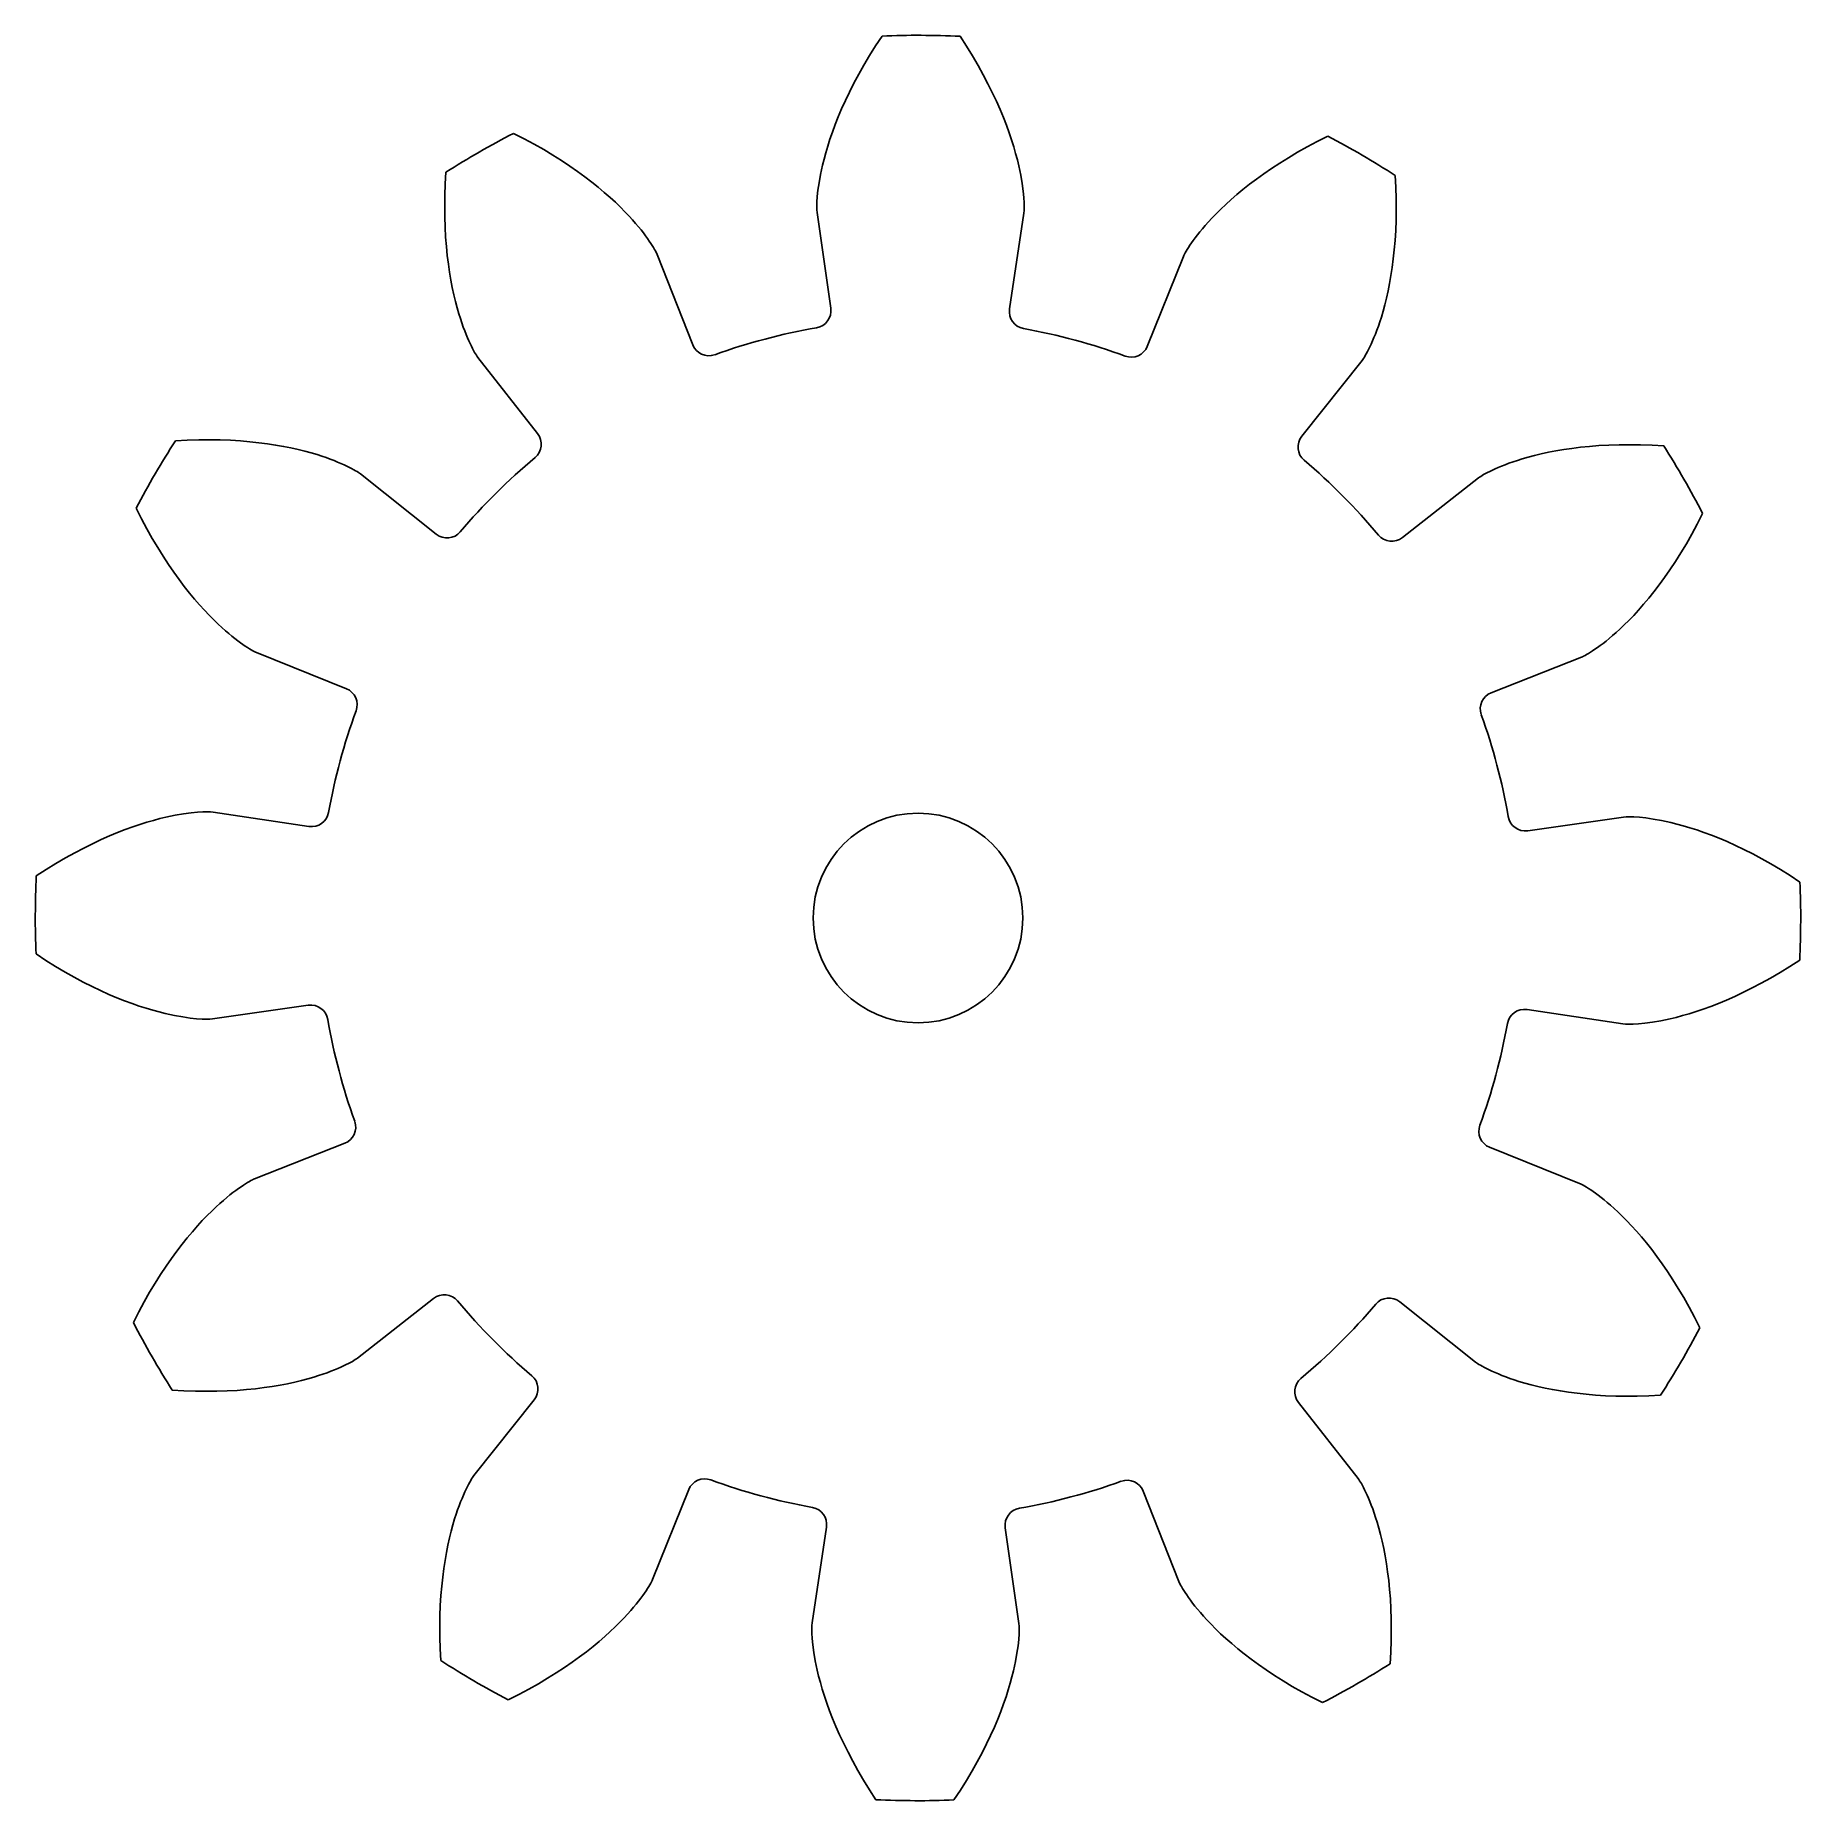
# Model space of a CAD drawing. Header units: millimetres. Extents: x -20.4 to 20.4, y -20.4 to 20.4.
import ezdxf

# ---------------------------------------------------------------- set-up
doc = ezdxf.new("R2010")
doc.units = ezdxf.units.MM
doc.layers.get('0').update_dxf_attribs({"linetype": 'CONTINUOUS'})

msp = doc.modelspace()

# ---------------------------------------------------------------- linework, layer by layer
for p, q in [((-2.336, 16.325), (-2.019, 14.105)), ((2.117, 14.091), (2.45, 16.308)), ((-5.212, 13.261), (-6.032, 15.349)), ((6.139, 15.306), (5.304, 13.225)), ((-10.186, 12.97), (-8.801, 11.206)), ((8.879, 11.144), (10.276, 12.898)), ((-11.144, 8.879), (-12.898, 10.276)), ((12.97, 10.186), (11.206, 8.801)), ((-15.306, 6.139), (-13.225, 5.304)), ((13.261, 5.212), (15.349, 6.032)), ((-14.091, 2.117), (-16.308, 2.45)), ((16.325, 2.336), (14.105, 2.019)), ((-16.325, -2.336), (-14.105, -2.019)), ((14.091, -2.117), (16.308, -2.45)), ((-13.261, -5.212), (-15.349, -6.032)), ((15.306, -6.139), (13.225, -5.304)), ((-12.97, -10.186), (-11.206, -8.801)), ((11.144, -8.879), (12.898, -10.276)), ((-8.879, -11.144), (-10.276, -12.898)), ((10.186, -12.97), (8.801, -11.206)), ((-6.139, -15.306), (-5.304, -13.225)), ((5.212, -13.261), (6.032, -15.349)), ((-2.117, -14.091), (-2.45, -16.308)), ((2.336, -16.325), (2.019, -14.105))]:
    msp.add_line(p, q)
msp.add_circle((0, 0), 2.425)
for centre, radius, start, end in [((0, 0), 20.421, 87.2652, 92.3348), ((0, 0), 20.421, 117.2652, 122.3348), ((0, 0), 20.421, 57.2652, 62.3348), ((-2.415, 14.048), 0.4, -80.2472, 8.1448), ((2.513, 14.031), 0.4, 171.4552, 259.8472), ((0, 0), 13.854, 99.7528, 109.8472), ((0, 0), 13.854, 69.7528, 79.8472), ((-4.84, 13.408), 0.4, 201.4552, 289.8472), ((4.933, 13.374), 0.4, 249.7528, 338.1448), ((0, 0), 20.421, 147.2652, 152.3348), ((-9.115, 10.959), 0.4, -50.2472, 38.1448), ((9.192, 10.895), 0.4, 141.4552, 229.8472), ((0, 0), 13.854, 129.7528, 139.8472), ((0, 0), 20.421, 27.2652, 32.3348), ((0, 0), 13.854, 39.7528, 49.8472), ((-10.895, 9.192), 0.4, 231.4552, 319.8472), ((10.959, 9.115), 0.4, 219.7528, 308.1448), ((-13.374, 4.933), 0.4, -20.2472, 68.1448), ((13.408, 4.84), 0.4, 111.4552, 199.8472), ((0, 0), 13.854, 159.7528, 169.8472), ((0, 0), 13.854, 9.7528, 19.8472), ((-14.031, 2.513), 0.4, 261.4552, 349.8472), ((14.048, 2.415), 0.4, 189.7528, 278.1448), ((0, 0), 20.421, 177.2652, 182.3348), ((0, 0), 20.421, -2.7348, 2.3348), ((-14.048, -2.415), 0.4, 9.7528, 98.1448), ((0, 0), 13.854, 189.7528, 199.8472), ((0, 0), 13.854, 339.7528, 349.8472), ((14.031, -2.513), 0.4, 81.4552, 169.8472), ((-13.408, -4.84), 0.4, -68.5448, 19.8472), ((13.374, -4.933), 0.4, 159.7528, 248.1448), ((-10.959, -9.115), 0.4, 39.7528, 128.1448), ((0, 0), 13.854, 219.7528, 229.8472), ((0, 0), 13.854, 309.7528, 319.8472), ((10.895, -9.192), 0.4, 51.4552, 139.8472), ((0, 0), 20.421, 207.2652, 212.3348), ((0, 0), 20.421, 327.2652, 332.3348), ((-9.192, -10.895), 0.4, -38.5448, 49.8472), ((9.115, -10.959), 0.4, 129.7528, 218.1448), ((-4.933, -13.374), 0.4, 69.7528, 158.1448), ((0, 0), 13.854, 249.7528, 259.8472), ((0, 0), 13.854, 279.7528, 289.8472), ((4.84, -13.408), 0.4, 21.4552, 109.8472), ((-2.513, -14.031), 0.4, -8.5448, 79.8472), ((2.415, -14.048), 0.4, 99.7528, 188.1448), ((0, 0), 20.421, 237.2652, 242.3348), ((0, 0), 20.421, 297.2652, 302.3348), ((0, 0), 20.421, 267.2652, 272.3348)]:
    msp.add_arc(centre, radius, start, end)
for points in [[(-0.832, 20.404), (-1.659, 19.171), (-2.039, 18.14), (-2.209, 17.418)], [(2.332, 17.4), (2.165, 18.125), (1.793, 19.159), (0.974, 20.398)], [(-6.68, 16.235), (-7.187, 16.78), (-8.026, 17.488), (-9.355, 18.152)], [(9.482, 18.086), (8.148, 17.432), (7.304, 16.729), (6.796, 16.189)], [(-10.922, 17.254), (-11.022, 15.773), (-10.836, 14.69), (-10.622, 13.98)], [(-2.209, 17.418), (-2.351, 16.808), (-2.345, 16.446), (-2.336, 16.325)], [(2.45, 16.308), (2.459, 16.429), (2.469, 16.791), (2.332, 17.4)], [(10.72, 13.903), (10.938, 14.614), (11.132, 15.695), (11.043, 17.178)], [(-6.032, 15.349), (-6.085, 15.457), (-6.258, 15.776), (-6.68, 16.235)], [(6.796, 16.189), (6.368, 15.732), (6.192, 15.415), (6.139, 15.306)], [(-10.622, 13.98), (-10.44, 13.38), (-10.253, 13.07), (-10.186, 12.97)], [(10.276, 12.898), (10.344, 12.998), (10.533, 13.307), (10.72, 13.903)], [(-13.903, 10.72), (-14.614, 10.938), (-15.695, 11.132), (-17.178, 11.043)], [(-12.898, 10.276), (-12.998, 10.344), (-13.307, 10.533), (-13.903, 10.72)], [(13.98, 10.622), (13.38, 10.44), (13.07, 10.253), (12.97, 10.186)], [(17.254, 10.922), (15.773, 11.022), (14.69, 10.836), (13.98, 10.622)], [(-18.086, 9.482), (-17.432, 8.148), (-16.729, 7.304), (-16.189, 6.796)], [(16.235, 6.68), (16.78, 7.187), (17.488, 8.026), (18.152, 9.355)], [(-16.189, 6.796), (-15.732, 6.368), (-15.415, 6.192), (-15.306, 6.139)], [(15.349, 6.032), (15.457, 6.085), (15.776, 6.258), (16.235, 6.68)], [(-16.308, 2.45), (-16.429, 2.459), (-16.791, 2.469), (-17.4, 2.332)], [(-17.4, 2.332), (-18.125, 2.165), (-19.159, 1.793), (-20.398, 0.974)], [(17.418, 2.209), (16.808, 2.351), (16.446, 2.345), (16.325, 2.336)], [(20.404, 0.832), (19.171, 1.659), (18.14, 2.039), (17.418, 2.209)], [(-20.404, -0.832), (-19.171, -1.659), (-18.14, -2.039), (-17.418, -2.209)], [(17.4, -2.332), (18.125, -2.165), (19.159, -1.793), (20.398, -0.974)], [(-17.418, -2.209), (-16.808, -2.351), (-16.446, -2.345), (-16.325, -2.336)], [(16.308, -2.45), (16.429, -2.459), (16.791, -2.469), (17.4, -2.332)], [(-15.349, -6.032), (-15.457, -6.085), (-15.776, -6.258), (-16.235, -6.68)], [(16.189, -6.796), (15.732, -6.368), (15.415, -6.192), (15.306, -6.139)], [(-16.235, -6.68), (-16.78, -7.187), (-17.488, -8.026), (-18.152, -9.355)], [(18.086, -9.482), (17.432, -8.148), (16.729, -7.304), (16.189, -6.796)], [(-13.98, -10.622), (-13.38, -10.44), (-13.07, -10.253), (-12.97, -10.186)], [(12.898, -10.276), (12.998, -10.344), (13.307, -10.533), (13.903, -10.72)], [(-17.254, -10.922), (-15.773, -11.022), (-14.69, -10.836), (-13.98, -10.622)], [(13.903, -10.72), (14.614, -10.938), (15.695, -11.132), (17.178, -11.043)], [(-10.276, -12.898), (-10.344, -12.998), (-10.533, -13.307), (-10.72, -13.903)], [(10.622, -13.98), (10.44, -13.38), (10.253, -13.07), (10.186, -12.97)], [(-10.72, -13.903), (-10.938, -14.614), (-11.132, -15.695), (-11.043, -17.178)], [(10.922, -17.254), (11.022, -15.773), (10.836, -14.69), (10.622, -13.98)], [(-6.796, -16.189), (-6.368, -15.732), (-6.192, -15.415), (-6.139, -15.306)], [(6.032, -15.349), (6.085, -15.457), (6.258, -15.776), (6.68, -16.235)], [(-9.482, -18.086), (-8.148, -17.432), (-7.304, -16.729), (-6.796, -16.189)], [(-2.45, -16.308), (-2.459, -16.429), (-2.469, -16.791), (-2.332, -17.4)], [(2.209, -17.418), (2.351, -16.808), (2.345, -16.446), (2.336, -16.325)], [(6.68, -16.235), (7.187, -16.78), (8.026, -17.488), (9.355, -18.152)], [(-2.332, -17.4), (-2.165, -18.125), (-1.793, -19.159), (-0.974, -20.398)], [(0.832, -20.404), (1.659, -19.171), (2.039, -18.14), (2.209, -17.418)]]:
    msp.add_open_spline(points, degree=3)

doc.saveas('drawing.dxf')
